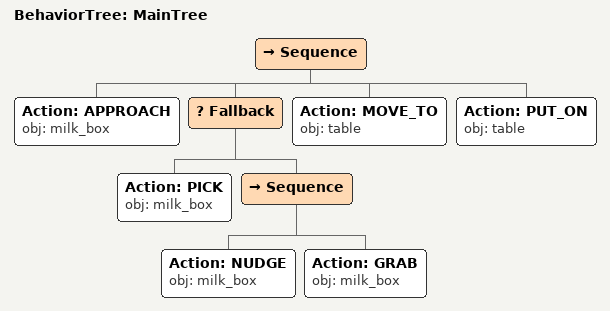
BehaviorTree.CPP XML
<root main_tree_to_execute="MainTree">
  <BehaviorTree ID="MainTree">
    <Sequence>
      <!-- Approach milk_box -->
      <Action ID="APPROACH" obj="milk_box" />
      <!-- Fallback: if GRASP milk_box fails, try PUSH, FLIP to reposition -->
      <Fallback>
        <!-- Grasp milk_box -->
        <Action ID="PICK" obj="milk_box" />
        <Sequence>
          <!-- Push milk_box forward toward front edge of table -->
          <Action ID="NUDGE" obj="milk_box" />
          <!-- Grasp milk_box -->
          <Action ID="GRAB" obj="milk_box" />
        </Sequence>
      </Fallback>
      <!-- Pick milk_box -->
      <Action ID="MOVE_TO" obj="table" />
      <!-- Nudge milk_box -->
      <Action ID="PUT_ON" obj="table" />
    </Sequence>
  </BehaviorTree>
</root>
